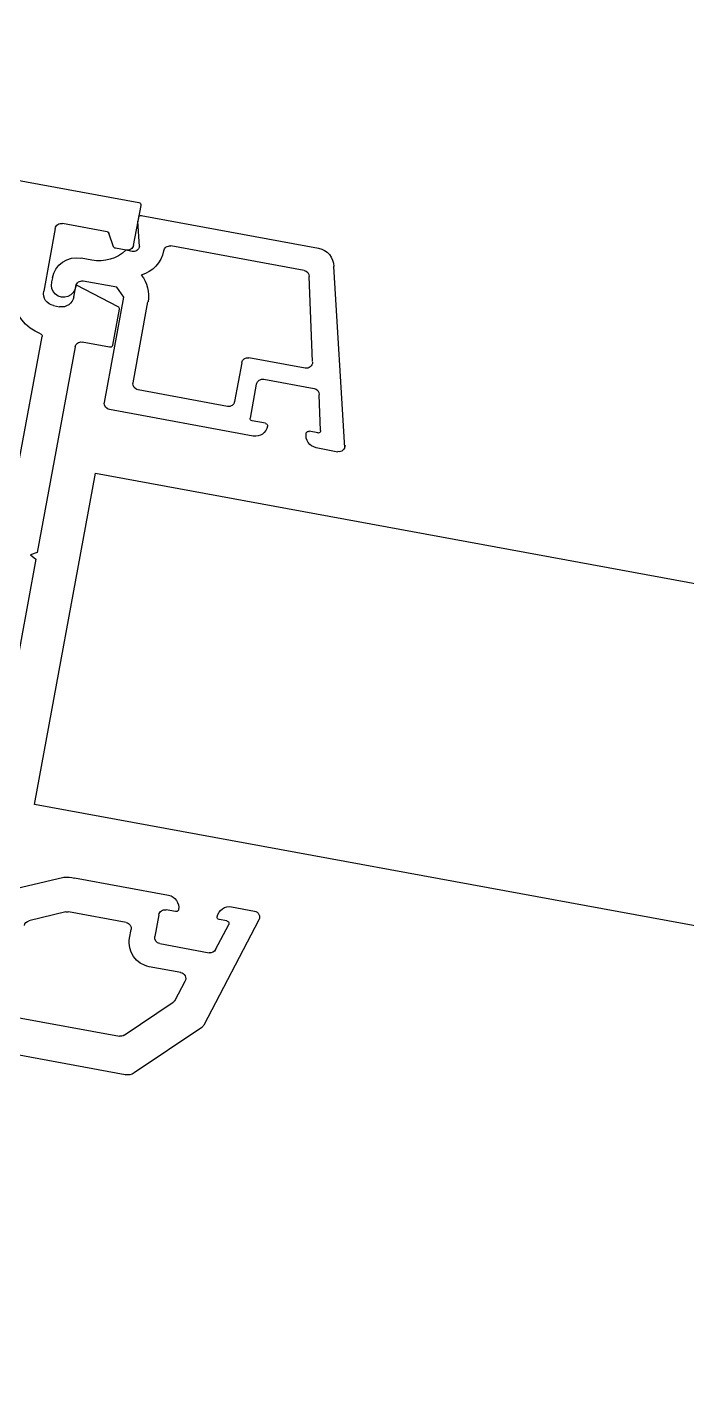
# Model space of a CAD drawing. Header units: millimetres. Extents: x 7294529 to 7346664, y 234399 to 276449.
# Drawn here: x 7311690.4 to 7311744.1, y 250735.7 to 250845.6 of the extents above; entities that cross this region are included whole.
import ezdxf
from ezdxf.xclip import XClip

# ---------------------------------------------------------------- set-up
doc = ezdxf.new("R2010")
doc.units = ezdxf.units.MM
doc.header["$LTSCALE"] = 100
doc.header["$XCLIPFRAME"] = 2
doc.linetypes.add('U-59C-EX$0$DASHDOTX2', pattern=[2, 1, -0.5, 0, -0.5])
for name, color, linetype in [('BP', 7, 'Continuous'), ('U-59C-EX$0$C-DOOR', 1, 'Continuous'), ('U-59C-EX$0$DOR', 4, 'Continuous')]:
    doc.layers.add(name, color=color, linetype=linetype)

# ---------------------------------------------------------------- blocks, each defined once
blk = doc.blocks.new('U-59C-EX$0$A$Cc7b664ce')
at = {"layer": 'U-59C-EX$0$C-DOOR', "linetype": 'U-59C-EX$0$DASHDOTX2', "ltscale": 4}
blk.add_arc((170.96, 15.77), 839.27, 11.9938, 89.41669, dxfattribs=at)
at = {"layer": 'U-59C-EX$0$DOR'}
for p, q in [((965.19, 235.79), (889.87, 221.92)), ((889.71, 221.69), (890.31, 218.44)), ((892.45, 219.55), (896.08, 220.22)), ((891.91, 218.33), (892.3, 219.42)), ((896.66, 219.82), (897.6, 214.7)), ((890.89, 218.04), (891.76, 218.2)), ((894.96, 215.23), (891.57, 213.47)), ((895.14, 214.25), (894.96, 215.23)), ((896.8, 213.54), (896.31, 213.45)), ((891.46, 213.26), (892, 210.32)), ((892.24, 210.16), (894.47, 210.57)), ((895.05, 210.17), (898.13, 193.46)), ((899.7, 200.35), (897.74, 211.03)), ((893.39, 199.9), (272.44, 85.57)), ((898.35, 172.95), (893.39, 199.9)), ((898.13, 193.46), (898.67, 193.27)), ((898.67, 193.27), (898.23, 192.9)), ((898.23, 192.9), (901.41, 175.63)), ((277.4, 58.62), (898.35, 172.95)), ((890.97, 150.95), (989.44, 169.08)), ((895.09, 166.96), (887.44, 165.55)), ((900.91, 165.85), (895.96, 167.04)), ((882.32, 164.61), (880.45, 164.26)), ((886.87, 164.23), (887.65, 164.37)), ((888.23, 163.97), (888.56, 162.2)), ((880.09, 163.56), (884.58, 154.98)), ((883.62, 161.14), (882.55, 163.17)), ((882.69, 163.46), (883.33, 163.57)), ((888.16, 161.62), (884.15, 160.88)), ((884.75, 154.8), (890.23, 151.1))]:
    blk.add_line(p, q, dxfattribs=at)
at = {"layer": 'U-59C-EX$0$DOR', "color": 0}
for p, q in [((889.66, 220.87), (875.24, 218.21)), ((889.81, 218.35), (889.94, 220.41)), ((889.89, 220.71), (889.94, 220.41)), ((876.42, 216.4), (887.26, 218.39)), ((890.4, 217.95), (890.91, 218.05)), ((873.11, 201.97), (874.01, 216.73)), ((893.68, 217.24), (894.56, 217.4)), ((875.73, 208.98), (876.01, 215.9)), ((891.65, 215.03), (894.4, 215.54)), ((896.89, 215.79), (896.96, 215.46)), ((891.08, 214.22), (891.65, 215.03)), ((894.98, 215.14), (894.99, 215.1)), ((890.33, 207.26), (889.12, 213.85)), ((892.66, 205.66), (891.08, 214.22)), ((876.32, 208.45), (880.91, 209.29)), ((881.49, 208.89), (882.07, 205.74)), ((879.7, 207.54), (875.59, 206.79)), ((880.79, 204.39), (880.29, 207.14)), ((875.07, 203.37), (875.18, 206.29)), ((882.65, 205.34), (889.93, 206.68)), ((880.55, 202.92), (892.26, 205.08)), ((879.55, 203.96), (880.63, 204.16)), ((875.3, 203.18), (876.01, 203.31)), ((875.44, 201.98), (873.67, 201.65)), ((890.89, 163.34), (895.59, 164.21)), ((895.8, 164.2), (898.8, 163.48)), ((890.62, 162.07), (890.49, 162.76)), ((886.45, 159.27), (889.01, 159.74)), ((886.91, 157.03), (886.1, 158.55)), ((891.06, 154.16), (887.07, 156.85)), ((900.03, 155.67), (891.43, 154.08))]:
    blk.add_line(p, q, dxfattribs=at)
at = {"layer": 'U-59C-EX$0$DOR'}
for centre, radius, start, end in [((889.9, 221.73), 0.2, 100.4323, 190.4323), ((896.17, 219.73), 0.5, 10.4323, 100.4323), ((892.48, 219.35), 0.2, 100.4323, 160.4323), ((890.8, 218.54), 0.5, 190.4323, 280.4323), ((891.72, 218.4), 0.2, 280.4323, 340.4323), ((896.62, 214.52), 1, 280.4323, 10.4323), ((891.66, 213.29), 0.2, 117.4323, 190.4323), ((896.13, 214.43), 1, 190.4323, 280.4323), ((896.62, 214.52), 3.5, 290.8091, 353.5102), ((897.93, 211.06), 0.2, 110.8091, 190.4323), ((892.2, 210.35), 0.2, 190.4323, 280.4323), ((894.56, 210.08), 0.5, 10.4323, 100.4323), ((896, 162.04), 5, 90.4323, 100.4323), ((887.62, 164.57), 1, 100.4323, 190.4323), ((880.54, 163.77), 0.5, 100.4323, 205.4323), ((882.5, 163.63), 1, 10.4323, 100.4323), ((886.83, 164.42), 0.2, 190.4323, 280.4323), ((887.74, 163.88), 0.5, 10.4323, 100.4323), ((882.73, 163.26), 0.2, 100.4323, 207.6312), ((883.29, 163.77), 0.2, 280.4323, 10.4323), ((888.07, 162.11), 0.5, 280.4323, 10.4323), ((884.06, 161.37), 0.5, 207.6312, 280.4323), ((885.03, 155.21), 0.5, 207.6312, 236.0229), ((890.79, 151.93), 1, 236.0229, 280.4323)]:
    blk.add_arc(centre, radius, start, end, dxfattribs=at)
at = {"layer": 'U-59C-EX$0$DOR', "color": 0}
for centre, radius, start, end in [((889.69, 220.67), 0.2, 10.4323, 100.4323), ((875.51, 216.74), 1.5, 100.4323, 180.4323), ((887.35, 217.9), 0.5, 10.4323, 100.4323), ((890.31, 218.44), 2.5, 190.4323, 255.1229), ((890.31, 218.44), 0.5, 190.4323, 280.4323), ((893.1, 220.38), 3.2, 226.8559, 280.4323), ((894.93, 215.43), 2, 10.4323, 100.4323), ((876.51, 215.91), 0.5, 100.4323, 180.4323), ((891.77, 214.34), 2.7, 141.3594, 190.4323), ((894.49, 215.05), 0.5, 10.4323, 100.4323), ((895.98, 215.22), 1, 187.0744, 13.7902), ((876.23, 208.94), 0.5, 180.4323, 280.4323), ((881, 208.8), 0.5, 10.4323, 100.4323), ((875.68, 206.3), 0.5, 100.4323, 180.4323), ((879.79, 207.05), 0.5, 10.4323, 100.4323), ((889.84, 207.17), 0.5, 280.4323, 10.4323), ((882.56, 205.83), 0.5, 190.4323, 280.4323), ((892.17, 205.57), 0.5, 280.4323, 10.4323), ((879.59, 203.76), 0.2, 100.4323, 190.4323), ((880.37, 203.91), 1, 190.4323, 280.4323), ((880.6, 204.35), 0.2, 280.4323, 10.4323), ((875.27, 203.37), 0.2, 180.4323, 280.4323), ((875.26, 202.96), 1, 280.4323, 10.4323), ((876.05, 203.11), 0.2, 10.4323, 100.4323), ((873.58, 202.15), 0.5, 180.4323, 280.4323), ((895.69, 163.71), 0.5, 76.4437, 100.4323), ((890.98, 162.85), 0.5, 100.4323, 190.4323), ((898.68, 162.99), 0.5, 10.4323, 76.4437), ((888.65, 161.71), 2, 280.4323, 10.4323), ((886.55, 158.78), 0.5, 100.4323, 207.6312), ((887.35, 157.26), 0.5, 207.9543, 236.0229), ((891.34, 154.58), 0.5, 236.0229, 280.4323)]:
    blk.add_arc(centre, radius, start, end, dxfattribs=at)
blk = doc.blocks.new('U-59C-EX')
at = {"layer": 'U-59C-EX$0$DOR', "xscale": -1.000000000000001}
blk.add_blockref('U-59C-EX$0$A$Cc7b664ce', (6315, -400), dxfattribs=at)

msp = doc.modelspace()

# ---------------------------------------------------------------- block references
at = {"layer": 'BP'}
ref = msp.add_blockref('U-59C-EX', (7306274.36, 251009.38), dxfattribs=at)
XClip(ref).set_block_clipping_path([(12590, -7184.9999999999), (0, -7184.9999999999), (0, 300.0000000002), (4055.0000000028, 300.0000000099), (4055.0000000028, 1674.9999999992), (4320, 1674.9999999992), (4820, 2135.0000000001), (12590.0000000009, 2135.0000000001)])

doc.saveas('drawing.dxf')
